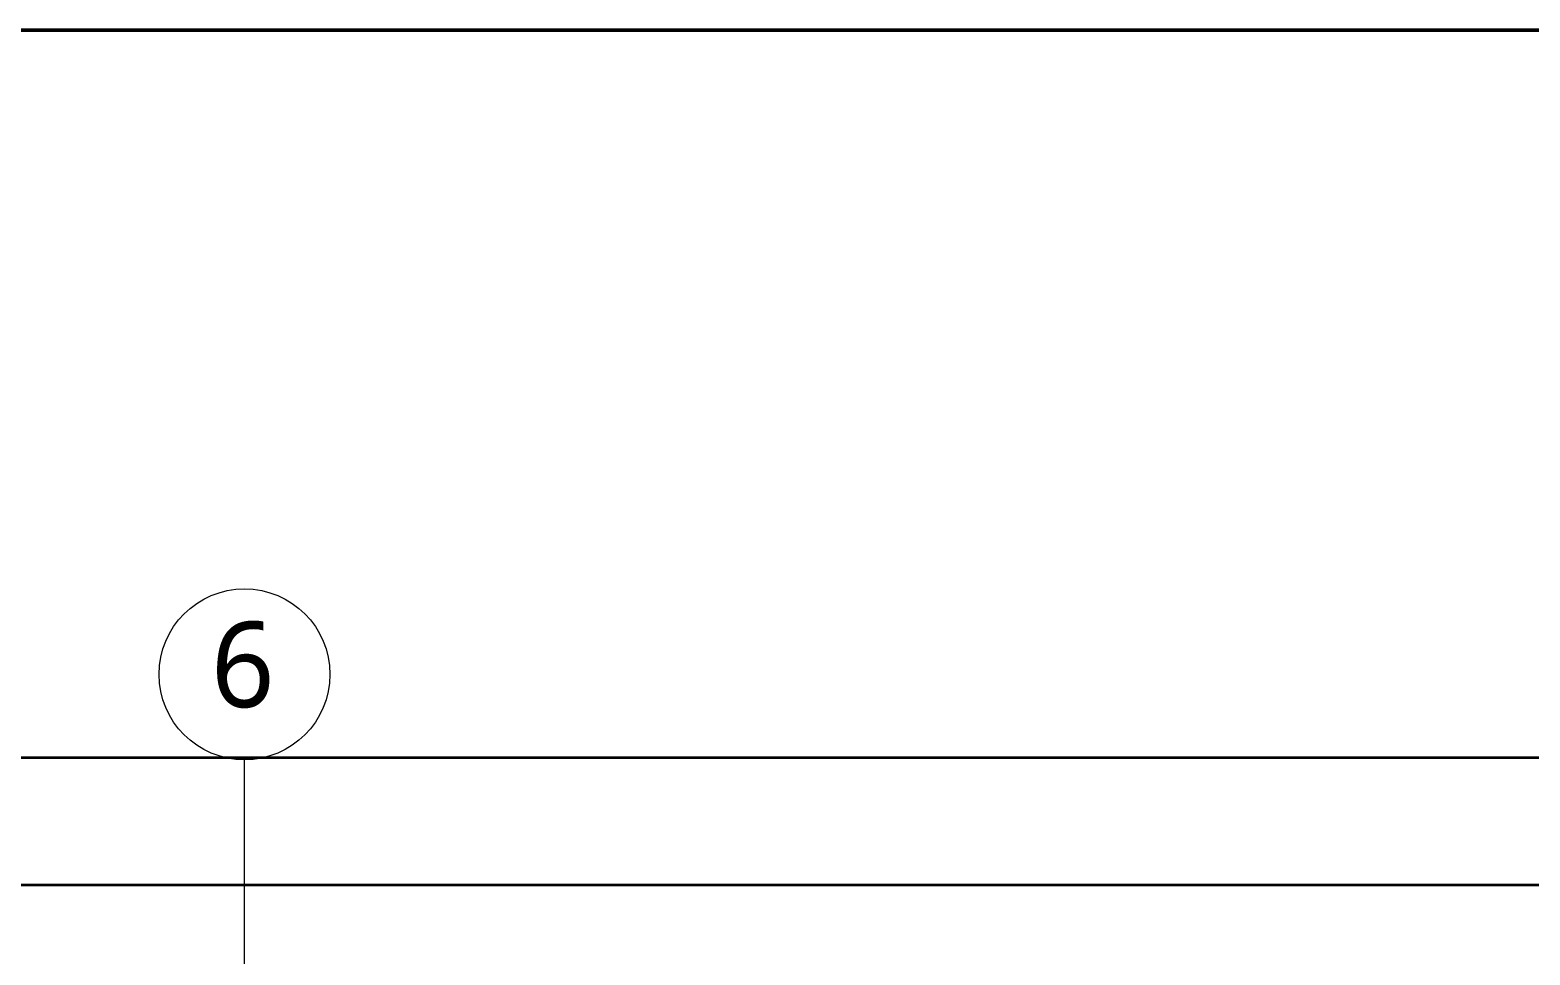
# Model space of a CAD drawing. Header units: millimetres. Extents: x 0 to 420, y 0 to 297.
# Drawn here: x 139.07 to 184.71, y 258.86 to 287 of the extents above; entities that cross this region are included whole.
import ezdxf

# ---------------------------------------------------------------- set-up
doc = ezdxf.new("R2010")
doc.units = ezdxf.units.MM
for name, color, linetype, lineweight in [('BORDER', 7, 'Continuous', 50), ('DIM', 5, 'Continuous', 13), ('TEXT', 7, 'Continuous', 18), ('VISIBLE', 7, 'Continuous', 35)]:
    doc.layers.add(name, color=color, linetype=linetype, lineweight=lineweight)
doc.styles.add('OpenSans', font='OpenSans-Regular.ttf')

msp = doc.modelspace()

# ---------------------------------------------------------------- linework, layer by layer
at = {"layer": 'BORDER'}
msp.add_lwpolyline([(10, 10), (410, 10), (410, 287), (10, 287)], close=True, dxfattribs=at)
at = {"layer": 'DIM'}
msp.add_line((145.6, 253.4), (145.6, 264.8), dxfattribs=at)
msp.add_circle((145.6, 267.4), 2.6, dxfattribs=at)
at = {"layer": 'VISIBLE'}
for points in [[(30, 264.873), (206.527, 264.873)], [(30, 261), (208.8, 261)]]:
    msp.add_lwpolyline(points, dxfattribs=at)

# ---------------------------------------------------------------- texts
at = {"layer": 'TEXT', "style": 'OpenSans'}
msp.add_text('6', height=2.6, dxfattribs=at).set_placement((144.5795, 266.4))

doc.saveas('drawing.dxf')
